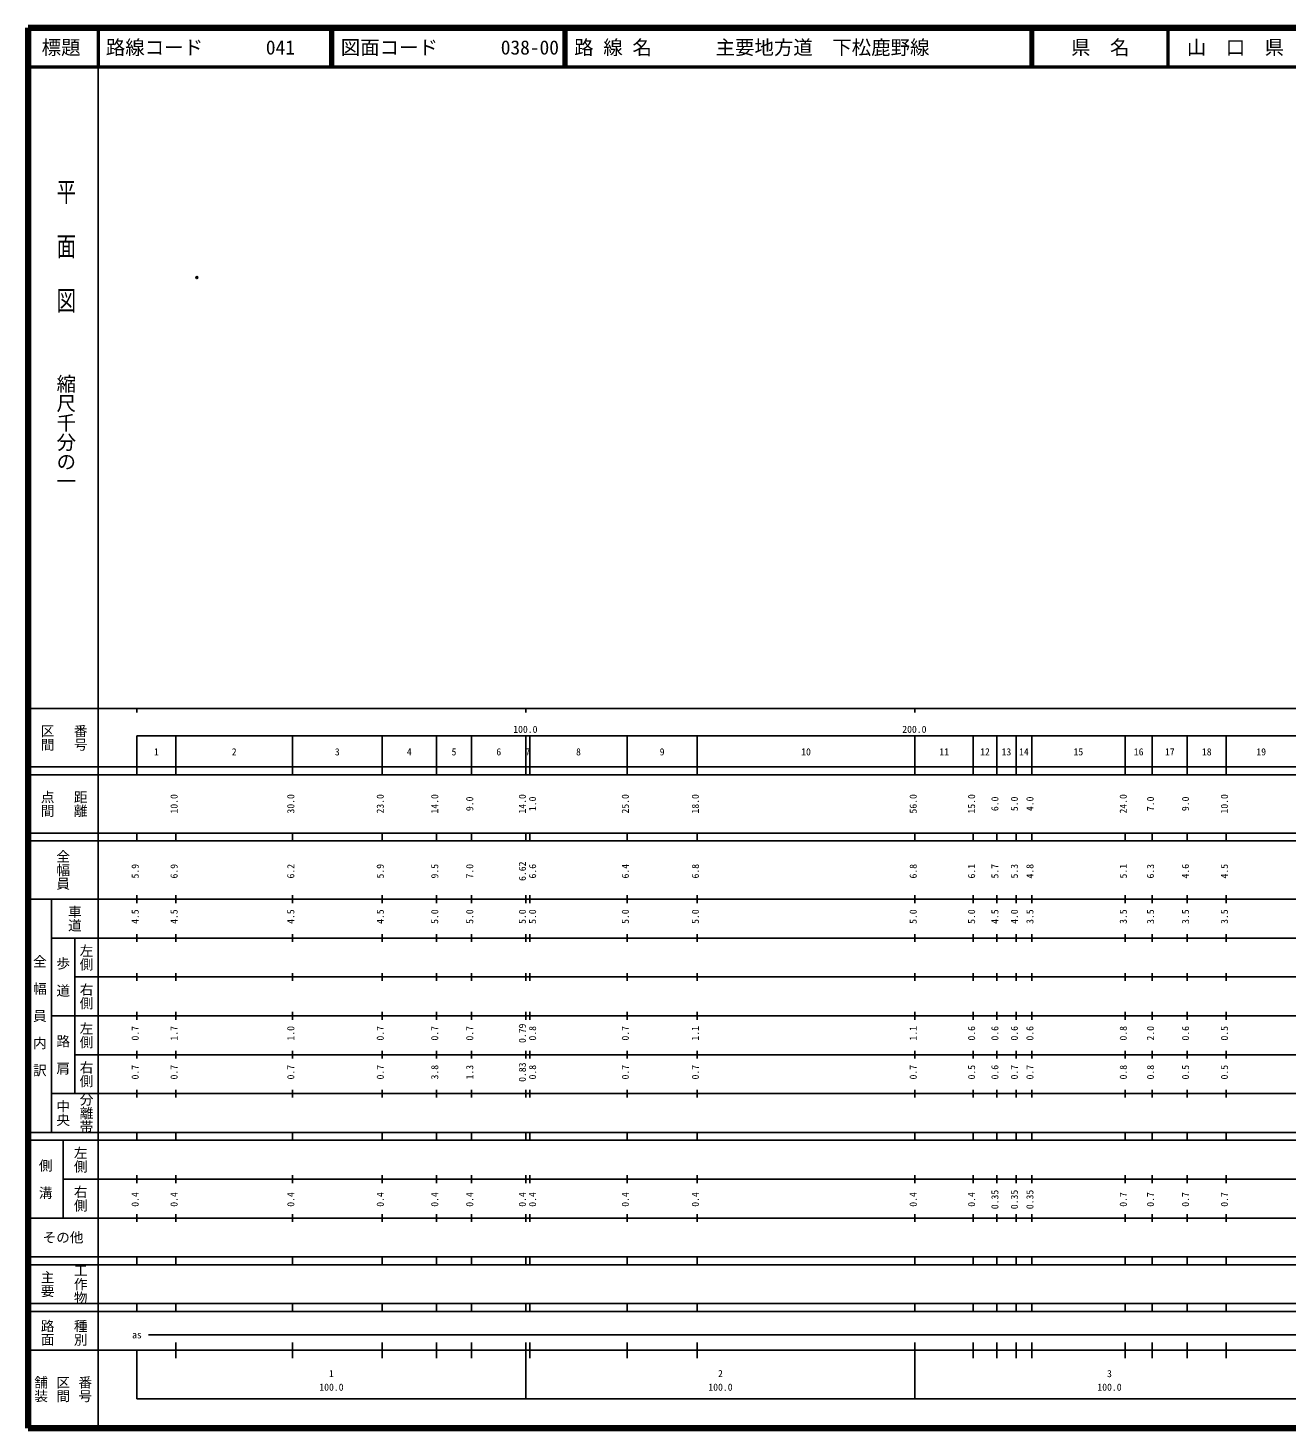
# Model space of a CAD drawing. Units: millimetres on the paper. Extents: x 40 to 680, y 20 to 380.
# Drawn here: x 40 to 363.6, y 20 to 380 of the extents above; entities that cross this region are included whole.
import ezdxf
from ezdxf.enums import TextEntityAlignment as Align

# ---------------------------------------------------------------- set-up
doc = ezdxf.new("R2010")
doc.units = ezdxf.units.MM
doc.header["$PDMODE"] = 32
doc.header["$PDSIZE"] = 0.5
doc.layers.add('M-OTRS', color=6, linetype='Continuous')
doc.layers.add('M-TTL-TXT', color=7, linetype='Continuous')
for name, color, linetype, lineweight in [('M-TTL', 2, 'Continuous', 140), ('M-TTL-BAND', 7, 'Continuous', 25), ('M-TTL-LINE', 7, 'Continuous', 50)]:
    doc.layers.add(name, color=color, linetype=linetype, lineweight=lineweight)
doc.styles.add('@ＭＳ ゴシック', font='')
doc.styles.add('ＭＳ ゴシック', font='')
doc.styles.get('@ＭＳ ゴシック').set_extended_font_data('@MS Gothic')
doc.styles.get('ＭＳ ゴシック').set_extended_font_data('MS Gothic')

msp = doc.modelspace()

# ---------------------------------------------------------------- linework, layer by layer
at = {"layer": 'M-OTRS'}
msp.add_point((83.412, 315.823), dxfattribs=at)
at = {"layer": 'M-TTL'}
for p, q in [((40, 380), (40, 20)), ((680, 380), (40, 380)), ((40, 20), (680, 20))]:
    msp.add_line(p, q, dxfattribs=at)
at = {"layer": 'M-TTL-BAND'}
for p, q in [((58, 370), (58, 20)), ((40, 205), (579, 205)), ((68, 205), (68, 204)), ((168, 205), (168, 204)), ((268, 205), (268, 204)), ((68, 198), (579, 198)), ((68, 198), (68, 188)), ((78, 188), (78, 198)), ((108, 188), (108, 198)), ((131, 188), (131, 198)), ((145, 188), (145, 198)), ((154, 188), (154, 198)), ((168, 188), (168, 198)), ((169, 188), (169, 198)), ((194, 188), (194, 198)), ((212, 188), (212, 198)), ((268, 188), (268, 198)), ((283, 188), (283, 198)), ((289, 188), (289, 198)), ((294, 188), (294, 198)), ((298, 188), (298, 198)), ((322, 188), (322, 198)), ((329, 188), (329, 198)), ((338, 188), (338, 198)), ((348, 188), (348, 198)), ((40, 190), (579, 190)), ((40, 188), (579, 188)), ((40, 173), (579, 173)), ((68, 171), (68, 173)), ((78, 171), (78, 173)), ((108, 171), (108, 173)), ((131, 171), (131, 173)), ((145, 171), (145, 173)), ((154, 171), (154, 173)), ((168, 171), (168, 173)), ((169, 171), (169, 173)), ((194, 171), (194, 173)), ((212, 171), (212, 173)), ((268, 171), (268, 173)), ((283, 171), (283, 173)), ((289, 171), (289, 173)), ((294, 171), (294, 173)), ((298, 171), (298, 173)), ((322, 171), (322, 173)), ((329, 171), (329, 173)), ((338, 171), (338, 173)), ((348, 171), (348, 173)), ((40, 171), (579, 171)), ((40, 156), (579, 156)), ((46, 96), (46, 156)), ((68, 155), (68, 157)), ((78, 155), (78, 157)), ((108, 155), (108, 157)), ((131, 155), (131, 157)), ((145, 155), (145, 157)), ((154, 155), (154, 157)), ((168, 155), (168, 157)), ((169, 155), (169, 157)), ((194, 155), (194, 157)), ((212, 155), (212, 157)), ((268, 155), (268, 157)), ((283, 155), (283, 157)), ((289, 155), (289, 157)), ((294, 155), (294, 157)), ((298, 155), (298, 157)), ((322, 155), (322, 157)), ((329, 155), (329, 157)), ((338, 155), (338, 157)), ((348, 155), (348, 157)), ((46, 146), (579, 146)), ((52, 146), (52, 106)), ((68, 145), (68, 147)), ((78, 145), (78, 147)), ((108, 145), (108, 147)), ((131, 145), (131, 147)), ((145, 145), (145, 147)), ((154, 145), (154, 147)), ((168, 145), (168, 147)), ((169, 145), (169, 147)), ((194, 145), (194, 147)), ((212, 145), (212, 147)), ((268, 145), (268, 147)), ((283, 145), (283, 147)), ((289, 145), (289, 147)), ((294, 145), (294, 147)), ((298, 145), (298, 147)), ((322, 145), (322, 147)), ((329, 145), (329, 147)), ((338, 145), (338, 147)), ((348, 145), (348, 147)), ((68, 135), (68, 137)), ((78, 135), (78, 137)), ((108, 135), (108, 137)), ((131, 135), (131, 137)), ((145, 135), (145, 137)), ((154, 135), (154, 137)), ((168, 135), (168, 137)), ((169, 135), (169, 137)), ((194, 135), (194, 137)), ((212, 135), (212, 137)), ((268, 135), (268, 137)), ((283, 135), (283, 137)), ((289, 135), (289, 137)), ((294, 135), (294, 137)), ((298, 135), (298, 137)), ((322, 135), (322, 137)), ((329, 135), (329, 137)), ((338, 135), (338, 137)), ((348, 135), (348, 137)), ((52, 136), (579, 136)), ((46, 126), (579, 126)), ((68, 125), (68, 127)), ((78, 125), (78, 127)), ((108, 125), (108, 127)), ((131, 125), (131, 127)), ((145, 125), (145, 127)), ((154, 125), (154, 127)), ((168, 125), (168, 127)), ((169, 125), (169, 127)), ((194, 125), (194, 127)), ((212, 125), (212, 127)), ((268, 125), (268, 127)), ((283, 125), (283, 127)), ((289, 125), (289, 127)), ((294, 125), (294, 127)), ((298, 125), (298, 127)), ((322, 125), (322, 127)), ((329, 125), (329, 127)), ((338, 125), (338, 127)), ((348, 125), (348, 127)), ((52, 116), (579, 116)), ((68, 115), (68, 117)), ((78, 115), (78, 117)), ((108, 115), (108, 117)), ((131, 115), (131, 117)), ((145, 115), (145, 117)), ((154, 115), (154, 117)), ((168, 115), (168, 117)), ((169, 115), (169, 117)), ((194, 115), (194, 117)), ((212, 115), (212, 117)), ((268, 115), (268, 117)), ((283, 115), (283, 117)), ((289, 115), (289, 117)), ((294, 115), (294, 117)), ((298, 115), (298, 117)), ((322, 115), (322, 117)), ((329, 115), (329, 117)), ((338, 115), (338, 117)), ((348, 115), (348, 117)), ((46, 106), (579, 106)), ((68, 105), (68, 107)), ((78, 105), (78, 107)), ((108, 105), (108, 107)), ((131, 105), (131, 107)), ((145, 105), (145, 107)), ((154, 105), (154, 107)), ((168, 105), (168, 107)), ((169, 105), (169, 107)), ((194, 105), (194, 107)), ((212, 105), (212, 107)), ((268, 105), (268, 107)), ((283, 105), (283, 107)), ((289, 105), (289, 107)), ((294, 105), (294, 107)), ((298, 105), (298, 107)), ((322, 105), (322, 107)), ((329, 105), (329, 107)), ((338, 105), (338, 107)), ((348, 105), (348, 107)), ((40, 96), (579, 96)), ((40, 94), (579, 94)), ((49, 94), (49, 74)), ((68, 94), (68, 96)), ((78, 94), (78, 96)), ((108, 94), (108, 96)), ((131, 94), (131, 96)), ((145, 94), (145, 96)), ((154, 94), (154, 96)), ((168, 94), (168, 96)), ((169, 94), (169, 96)), ((194, 94), (194, 96)), ((212, 94), (212, 96)), ((268, 94), (268, 96)), ((283, 94), (283, 96)), ((289, 94), (289, 96)), ((294, 94), (294, 96)), ((298, 94), (298, 96)), ((322, 94), (322, 96)), ((329, 94), (329, 96)), ((338, 94), (338, 96)), ((348, 94), (348, 96)), ((49, 84), (579, 84)), ((68, 83), (68, 85)), ((78, 83), (78, 85)), ((108, 83), (108, 85)), ((131, 83), (131, 85)), ((145, 83), (145, 85)), ((154, 83), (154, 85)), ((168, 83), (168, 85)), ((169, 83), (169, 85)), ((194, 83), (194, 85)), ((212, 83), (212, 85)), ((268, 83), (268, 85)), ((283, 83), (283, 85)), ((289, 83), (289, 85)), ((294, 83), (294, 85)), ((298, 83), (298, 85)), ((322, 83), (322, 85)), ((329, 83), (329, 85)), ((338, 83), (338, 85)), ((348, 83), (348, 85)), ((40, 74), (579, 74)), ((68, 73), (68, 75)), ((78, 73), (78, 75)), ((108, 73), (108, 75)), ((131, 73), (131, 75)), ((145, 73), (145, 75)), ((154, 73), (154, 75)), ((168, 73), (168, 75)), ((169, 73), (169, 75)), ((194, 73), (194, 75)), ((212, 73), (212, 75)), ((268, 73), (268, 75)), ((283, 73), (283, 75)), ((289, 73), (289, 75)), ((294, 73), (294, 75)), ((298, 73), (298, 75)), ((322, 73), (322, 75)), ((329, 73), (329, 75)), ((338, 73), (338, 75)), ((348, 73), (348, 75)), ((40, 64), (579, 64)), ((40, 62), (579, 62)), ((68, 62), (68, 64)), ((78, 62), (78, 64)), ((108, 62), (108, 64)), ((131, 62), (131, 64)), ((145, 62), (145, 64)), ((154, 62), (154, 64)), ((168, 62), (168, 64)), ((169, 62), (169, 64)), ((194, 62), (194, 64)), ((212, 62), (212, 64)), ((268, 62), (268, 64)), ((283, 62), (283, 64)), ((289, 62), (289, 64)), ((294, 62), (294, 64)), ((298, 62), (298, 64)), ((322, 62), (322, 64)), ((329, 62), (329, 64)), ((338, 62), (338, 64)), ((348, 62), (348, 64)), ((40, 52), (579, 52)), ((68, 50), (68, 52)), ((78, 50), (78, 52)), ((108, 50), (108, 52)), ((131, 50), (131, 52)), ((145, 50), (145, 52)), ((154, 50), (154, 52)), ((168, 50), (168, 52)), ((169, 50), (169, 52)), ((194, 50), (194, 52)), ((212, 50), (212, 52)), ((268, 50), (268, 52)), ((283, 50), (283, 52)), ((289, 50), (289, 52)), ((294, 50), (294, 52)), ((298, 50), (298, 52)), ((322, 50), (322, 52)), ((329, 50), (329, 52)), ((338, 50), (338, 52)), ((348, 50), (348, 52)), ((40, 50), (579, 50)), ((71, 44), (565, 44)), ((40, 40), (579, 40)), ((68, 40), (68, 27.5)), ((78, 38), (78, 42)), ((108, 38), (108, 42)), ((131, 38), (131, 42)), ((145, 38), (145, 42)), ((154, 38), (154, 42)), ((168, 27.5), (168, 42)), ((169, 38), (169, 42)), ((194, 38), (194, 42)), ((212, 38), (212, 42)), ((268, 27.5), (268, 42)), ((283, 38), (283, 42)), ((289, 38), (289, 42)), ((294, 38), (294, 42)), ((298, 38), (298, 42)), ((322, 38), (322, 42)), ((329, 38), (329, 42)), ((338, 38), (338, 42)), ((348, 38), (348, 42)), ((68, 27.5), (579, 27.5))]:
    msp.add_line(p, q, dxfattribs=at)
at = {"layer": 'M-TTL-LINE'}
for p, q in [((58, 380), (58, 370)), ((117.75, 380), (117.75, 370)), ((118.25, 380), (118.25, 370)), ((177.75, 380), (177.75, 370)), ((178.25, 380), (178.25, 370)), ((297.75, 380), (297.75, 370)), ((298.25, 380), (298.25, 370)), ((333, 380), (333, 370)), ((40, 370), (680, 370))]:
    msp.add_line(p, q, dxfattribs=at)

# ---------------------------------------------------------------- texts
at = {"layer": 'M-TTL-BAND', "style": '@ＭＳ ゴシック', "width": 1.4}
msp.add_text('平  面  図', height=3.666, rotation=270, dxfattribs=at).set_placement((49.777, 306.475), align=Align.MIDDLE_RIGHT)
at = {"layer": 'M-TTL-BAND', "style": '@ＭＳ ゴシック'}
msp.add_text('縮尺千分の一', height=3.666, rotation=270, dxfattribs=at).set_placement((49.777, 261.03), align=Align.MIDDLE_RIGHT)
for s, p in [('区間', (45, 197.5)), ('番号', (53.5, 197.5)), ('点間', (45, 180.5)), ('距離', (53.5, 180.5)), ('全幅員', (49, 163.5)), ('車道', (52, 151)), ('左側', (55, 141)), ('全\u3000幅\u3000員\u3000内\u3000訳', (43, 126)), ('歩\u3000道', (49, 136)), ('右側', (55, 131)), ('左側', (55, 121)), ('路\u3000肩', (49, 116)), ('右側', (55, 111)), ('分離帯', (55, 101)), ('中央', (49, 101)), ('左側', (53.5, 89)), ('側\u3000溝', (44.5, 84)), ('右側', (53.5, 79)), ('工作物', (53.5, 57)), ('主要', (45, 57)), ('路面', (45, 44.5)), ('種別', (53.5, 44.5)), ('舗装', (43.333, 30)), ('区間', (49, 30)), ('番号', (54.667, 30))]:
    msp.add_text(s, height=2.566, rotation=270, dxfattribs=at).set_placement(p, align=Align.MIDDLE_CENTER)
at = {"layer": 'M-TTL-BAND', "style": 'ＭＳ ゴシック'}
for s, p in [('100.0', (167.844, 198.195)), ('200.0', (267.844, 198.195)), ('1', (73, 192.405)), ('2', (93, 192.405)), ('3', (119.5, 192.405)), ('4', (138, 192.405)), ('5', (149.5, 192.405)), ('6', (161, 192.405)), ('7', (168.5, 192.405)), ('8', (181.5, 192.405)), ('9', (203, 192.405)), ('10', (240, 192.405)), ('11', (275.5, 192.405)), ('12', (286, 192.405)), ('13', (291.5, 192.405)), ('14', (296, 192.405)), ('15', (310, 192.405)), ('16', (325.5, 192.405)), ('17', (333.5, 192.405)), ('18', (343, 192.405)), ('19', (357, 192.405)), ('as', (68, 42.5)), ('1', (118, 32.523)), ('2', (218, 32.523)), ('3', (318, 32.523)), ('100.0', (118, 29.033)), ('100.0', (218, 29.033)), ('100.0', (318, 29.033))]:
    msp.add_text(s, height=1.833, dxfattribs=at).set_placement(p, align=Align.BOTTOM_CENTER)
for s, p in [('10.0', (79, 180.5)), ('30.0', (109, 180.5)), ('23.0', (132, 180.5)), ('14.0', (146, 180.5)), ('9.0', (155, 180.5)), ('14.0', (168.527, 180.5)), ('1.0', (171.151, 180.5)), ('25.0', (195, 180.5)), ('18.0', (213, 180.5)), ('56.0', (269, 180.5)), ('15.0', (284, 180.5)), ('6.0', (290, 180.5)), ('5.0', (295, 180.5)), ('4.0', (299, 180.5)), ('24.0', (323, 180.5)), ('7.0', (330, 180.5)), ('9.0', (339, 180.5)), ('10.0', (349, 180.5)), ('5.9', (69, 163.174)), ('6.9', (79, 163.174)), ('6.2', (109, 163.174)), ('5.9', (132, 163.174)), ('9.5', (146, 163.174)), ('7.0', (155, 163.174)), ('6.62', (168.527, 163.174)), ('6.6', (171.151, 163.174)), ('6.4', (195, 163.174)), ('6.8', (213, 163.174)), ('6.8', (269, 163.174)), ('6.1', (284, 163.174)), ('5.7', (290, 163.174)), ('5.3', (295, 163.174)), ('4.8', (299, 163.174)), ('5.1', (323, 163.174)), ('6.3', (330, 163.174)), ('4.6', (339, 163.174)), ('4.5', (349, 163.174)), ('4.5', (69, 151.5)), ('4.5', (79, 151.5)), ('4.5', (109, 151.5)), ('4.5', (132, 151.5)), ('5.0', (146, 151.5)), ('5.0', (155, 151.5)), ('5.0', (168.527, 151.5)), ('5.0', (171.151, 151.5)), ('5.0', (195, 151.5)), ('5.0', (213, 151.5)), ('5.0', (269, 151.5)), ('5.0', (284, 151.5)), ('4.5', (290, 151.5)), ('4.0', (295, 151.5)), ('3.5', (299, 151.5)), ('3.5', (323, 151.5)), ('3.5', (330, 151.5)), ('3.5', (339, 151.5)), ('3.5', (349, 151.5)), ('0.7', (69, 121.5)), ('1.7', (79, 121.5)), ('1.0', (109, 121.5)), ('0.7', (132, 121.5)), ('0.7', (146, 121.5)), ('0.7', (155, 121.5)), ('0.79', (168.527, 121.5)), ('0.8', (171.151, 121.5)), ('0.7', (195, 121.5)), ('1.1', (213, 121.5)), ('1.1', (269, 121.5)), ('0.6', (284, 121.5)), ('0.6', (290, 121.5)), ('0.6', (295, 121.5)), ('0.6', (299, 121.5)), ('0.8', (323, 121.5)), ('2.0', (330, 121.5)), ('0.6', (339, 121.5)), ('0.5', (349, 121.5)), ('0.7', (69, 111.5)), ('0.7', (79, 111.5)), ('0.7', (109, 111.5)), ('0.7', (132, 111.5)), ('3.8', (146, 111.5)), ('1.3', (155, 111.5)), ('0.83', (168.527, 111.5)), ('0.8', (171.151, 111.5)), ('0.7', (195, 111.5)), ('0.7', (213, 111.5)), ('0.7', (269, 111.5)), ('0.5', (284, 111.5)), ('0.6', (290, 111.5)), ('0.7', (295, 111.5)), ('0.7', (299, 111.5)), ('0.8', (323, 111.5)), ('0.8', (330, 111.5)), ('0.5', (339, 111.5)), ('0.5', (349, 111.5)), ('0.4', (69, 78.764)), ('0.4', (79, 78.764)), ('0.4', (109, 78.764)), ('0.4', (132, 78.764)), ('0.4', (146, 78.764)), ('0.4', (155, 78.764)), ('0.4', (168.527, 78.764)), ('0.4', (171.151, 78.764)), ('0.4', (195, 78.764)), ('0.4', (213, 78.764)), ('0.4', (269, 78.764)), ('0.4', (284, 78.764)), ('0.35', (290, 78.764)), ('0.35', (295, 78.764)), ('0.35', (299, 78.764)), ('0.7', (323, 78.764)), ('0.7', (330, 78.764)), ('0.7', (339, 78.764)), ('0.7', (349, 78.764))]:
    msp.add_text(s, height=1.833, rotation=90, dxfattribs=at).set_placement(p, align=Align.BOTTOM_CENTER)
msp.add_text('その他', height=2.566, dxfattribs=at).set_placement((49, 69), align=Align.MIDDLE_CENTER)
at = {"layer": 'M-TTL-TXT', "style": 'ＭＳ ゴシック'}
for s, p in [('標題', (48.5, 375)), ('県\u3000名', (315.625, 375)), ('山\u3000口\u3000県', (350.375, 375))]:
    msp.add_text(s, height=3.666, dxfattribs=at).set_placement(p, align=Align.MIDDLE_CENTER)
for s, p in [('路線コード', (60, 375)), ('041', (101.142, 375)), ('図面コード', (120.38, 375)), ('038-00', (161.521, 375)), ('路 線 名', (180.38, 375)), ('主要地方道\u3000下松鹿野線', (216.734, 375))]:
    msp.add_text(s, height=3.666, dxfattribs=at).set_placement(p, align=Align.MIDDLE_LEFT)

doc.saveas('drawing.dxf')
